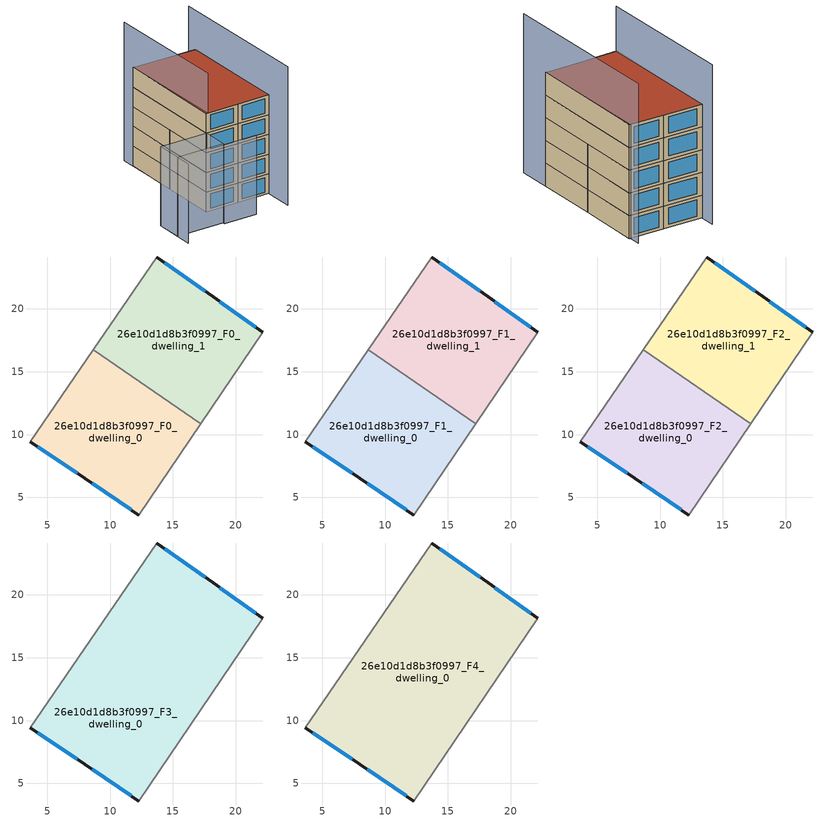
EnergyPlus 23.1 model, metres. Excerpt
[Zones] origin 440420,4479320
26e10d1d8b3f0997_F0_dwelling_0
 floor ground (EU_floor_Construction): 17.24,10.88 12.29,3.59 7.99,6.51 3.63,9.41 8.66,16.75 z0
 wall outside (EU_wall_Construction): 3.63,9.41 7.99,6.51 12.29,3.59 z0:3
 wall adiabatic (EU_wall_Construction): 8.66,16.75 3.63,9.41 / 12.29,3.59 17.24,10.88 z0:3
 wall to 26e10d1d8b3f0997_F0_dwelling_1 (EU_wall_Construction): 17.24,10.88 8.66,16.75 z0:3
 window (EU_Window_Construction): 8.59,6.11 11.69,4 / 4.24,9.01 7.38,6.91 z0.42:2.58
26e10d1d8b3f0997_F0_dwelling_1
 floor ground (EU_floor_Construction): 18.2,20.97 22.17,18.13 17.24,10.88 8.66,16.75 13.72,24.14 z0
 wall outside (EU_wall_Construction): 22.17,18.13 18.2,20.97 13.72,24.14 z0:3
 wall adiabatic (EU_wall_Construction): 13.72,24.14 8.66,16.75 / 17.24,10.88 22.17,18.13 z0:3
 window (EU_Window_Construction): 17.57,21.41 14.34,23.7 / 21.61,18.53 18.75,20.58 z0.42:2.58
26e10d1d8b3f0997_F1_dwelling_0
 floor to 26e10d1d8b3f0997_F0_dwelling_0 (EU_floor_Construction): 17.24,10.88 12.29,3.59 7.99,6.51 3.63,9.41 8.66,16.75 z3
 wall outside (EU_wall_Construction): 3.63,9.41 7.99,6.51 12.29,3.59 z3:6
 wall adiabatic (EU_wall_Construction): 8.66,16.75 3.63,9.41 / 12.29,3.59 17.24,10.88 z3:6
 wall to 26e10d1d8b3f0997_F1_dwelling_1 (EU_wall_Construction): 17.24,10.88 8.66,16.75 z3:6
 window (EU_Window_Construction): 8.59,6.11 11.69,4 / 4.24,9.01 7.38,6.91 z3.42:5.58
26e10d1d8b3f0997_F1_dwelling_1
 floor to 26e10d1d8b3f0997_F0_dwelling_1 (EU_floor_Construction): 18.19,20.97 22.17,18.13 17.24,10.88 8.66,16.75 13.72,24.14 z3
 wall outside (EU_wall_Construction): 22.17,18.13 18.2,20.97 13.72,24.14 z3:6
 wall adiabatic (EU_wall_Construction): 13.72,24.14 8.66,16.75 / 17.24,10.88 22.17,18.13 z3:6
 window (EU_Window_Construction): 17.57,21.41 14.34,23.7 / 21.61,18.53 18.75,20.58 z3.42:5.58
26e10d1d8b3f0997_F2_dwelling_0
 floor to 26e10d1d8b3f0997_F1_dwelling_0 (EU_floor_Construction): 17.24,10.88 12.29,3.59 7.99,6.51 3.63,9.41 8.66,16.75 z6
 wall outside (EU_wall_Construction): 3.63,9.41 7.99,6.51 12.29,3.59 z6:9
 wall adiabatic (EU_wall_Construction): 8.66,16.75 3.63,9.41 / 12.29,3.59 17.24,10.88 z6:9
 wall to 26e10d1d8b3f0997_F2_dwelling_1 (EU_wall_Construction): 17.24,10.88 8.66,16.75 z6:9
 window (EU_Window_Construction): 8.59,6.11 11.69,4 / 4.24,9.01 7.38,6.91 z6.42:8.58
26e10d1d8b3f0997_F2_dwelling_1
 floor to 26e10d1d8b3f0997_F1_dwelling_1 (EU_floor_Construction): 18.19,20.97 22.17,18.13 17.24,10.88 8.66,16.75 13.72,24.14 z6
 wall outside (EU_wall_Construction): 22.17,18.13 18.2,20.97 13.72,24.14 z6:9
 wall adiabatic (EU_wall_Construction): 13.72,24.14 8.66,16.75 / 17.24,10.88 22.17,18.13 z6:9
 window (EU_Window_Construction): 17.57,21.41 14.34,23.7 / 21.61,18.53 18.75,20.58 z6.42:8.58
26e10d1d8b3f0997_F3_dwelling_0
 floor to 26e10d1d8b3f0997_F2_dwelling_0 (EU_floor_Construction): 17.24,10.88 12.29,3.59 7.99,6.51 3.63,9.41 8.66,16.75 z9
 floor to 26e10d1d8b3f0997_F2_dwelling_1 (EU_floor_Construction): 18.19,20.97 22.17,18.13 17.24,10.88 8.66,16.75 13.72,24.14 z9
 wall outside (EU_wall_Construction): 3.63,9.41 7.99,6.51 12.29,3.59 / 22.17,18.13 18.2,20.97 13.72,24.14 z9:12
 wall adiabatic (EU_wall_Construction): 13.72,24.14 3.63,9.41 / 12.29,3.59 22.17,18.13 z9:12
 window (EU_Window_Construction): 4.24,9.01 7.38,6.91 / 17.57,21.41 14.34,23.7 / 21.61,18.53 18.75,20.58 / 8.59,6.11 11.69,4 z9.42:11.58
26e10d1d8b3f0997_F4_dwelling_0
 floor to 26e10d1d8b3f0997_F3_dwelling_0 (EU_floor_Construction): 18.19,20.97 22.17,18.13 12.29,3.59 7.99,6.51 3.63,9.41 13.72,24.14 z12
 wall outside (EU_wall_Construction): 3.63,9.41 7.99,6.51 12.29,3.59 / 22.17,18.13 18.2,20.97 13.72,24.14 z12:15
 wall adiabatic (EU_wall_Construction): 13.72,24.14 3.63,9.41 / 12.29,3.59 22.17,18.13 z12:15
 window (EU_Window_Construction): 4.24,9.01 7.38,6.91 / 17.57,21.41 14.34,23.7 / 21.61,18.53 18.75,20.58 / 8.59,6.11 11.69,4 z12.42:14.58
 roof outside (EU_roof_Construction): 12.29,3.59 22.17,18.13 18.2,20.97 13.72,24.14 3.63,9.41 7.99,6.51 z15
shading: 1.1,5.81 5.54,2.8 / -2.69,13.68 -6.41,8.17 / -2.71,13.67 3.63,9.41 / 3.63,9.41 1.38,6.06 / 1.38,6.06 -4.96,10.32 / -4.96,10.32 -2.71,13.67 z0:12; 9.79,-0.13 22.95,19.55 / 14.88,25.86 3.84,9.35 z0:21
[Building]
EU S2 Campaign: North Axis=0; Terrain=City; Solar Distribution=FullExterior
[Site:Location]
Madrid: Latitude=40.5; Longitude=-3.5; Time Zone=1; Elevation=609
[SizingPeriod:WeatherFileDays]
AnnualSizingPeriod: Begin Month=1; Begin Day of Month=1; End Month=12; End Day of Month=31; Day of Week for Start Day=Monday; Use Weather File Daylight Saving Period=No; Use Weather File Rain and Snow Indicators=No
[MATERIAL]
EU_InternalMass_Material: Roughness=MediumRough; Thickness=0.1; Conductivity=1; Density=1800; Specific Heat=900; Thermal Absorptance=0.9; Solar Absorptance=0.7; Visible Absorptance=0.7
[MATERIAL:NOMASS] Roughness=MediumRough; Thermal Absorptance=0.9; Solar Absorptance=0.7; Visible Absorptance=0.7
Name | Thermal Resistance
EU_wall_NoMass | 1.60022
EU_roof_NoMass | 1.57597
EU_floor_NoMass | 0.470652
[WINDOWMATERIAL:SIMPLEGLAZINGSYSTEM]
EU_Window_SimpleGlazing: UFactor=3.28802; Solar Heat Gain Coefficient=0.85; Visible Transmittance=0.85
[CONSTRUCTION]
EU_wall_Construction: EU_wall_NoMass
EU_roof_Construction: EU_roof_NoMass
EU_floor_Construction: EU_floor_NoMass
EU_InternalMass_Construction: EU_InternalMass_Material
EU_Window_Construction: EU_Window_SimpleGlazing
[ZONE] Type=1; Multiplier=1; Ceiling Height=autocalculate; Floor Area=autocalculate; Part of Total Floor Area=Yes
Name | Volume
26e10d1d8b3f0997_F0_dwelling_0; 26e10d1d8b3f0997_F1_dwelling_0; 26e10d1d8b3f0997_F2_dwelling_0 | 276.23
26e10d1d8b3f0997_F3_dwelling_0 | 552.438
26e10d1d8b3f0997_F4_dwelling_0 | 552.439
26e10d1d8b3f0997_F0_dwelling_1; 26e10d1d8b3f0997_F1_dwelling_1; 26e10d1d8b3f0997_F2_dwelling_1 | 276.215
[INTERNALMASS] Construction=EU_InternalMass_Construction
Name | Zone or ZoneList | Surface Area
26e10d1d8b3f0997_F0_dwelling_0_EU_InternalMass | 26e10d1d8b3f0997_F0_dwelling_0 | 92.0766
26e10d1d8b3f0997_F0_dwelling_1_EU_InternalMass | 26e10d1d8b3f0997_F0_dwelling_1 | 92.0717
26e10d1d8b3f0997_F1_dwelling_0_EU_InternalMass | 26e10d1d8b3f0997_F1_dwelling_0 | 92.0766
26e10d1d8b3f0997_F1_dwelling_1_EU_InternalMass | 26e10d1d8b3f0997_F1_dwelling_1 | 92.0717
26e10d1d8b3f0997_F2_dwelling_0_EU_InternalMass | 26e10d1d8b3f0997_F2_dwelling_0 | 92.0766
26e10d1d8b3f0997_F2_dwelling_1_EU_InternalMass | 26e10d1d8b3f0997_F2_dwelling_1 | 92.0717
26e10d1d8b3f0997_F3_dwelling_0_EU_InternalMass | 26e10d1d8b3f0997_F3_dwelling_0 | 184.146
26e10d1d8b3f0997_F4_dwelling_0_EU_InternalMass | 26e10d1d8b3f0997_F4_dwelling_0 | 184.146
[OTHEREQUIPMENT] Fuel Type=Electricity; Design Level Calculation Method=Watts/Area; Power per Zone Floor Area=1; Fraction Latent=0; Fraction Radiant=0; Fraction Lost=0; Carbon Dioxide Generation Rate=0; EndUse Subcategory=EU_Step8_InternalGains
Name | Zone or ZoneList or Space or SpaceList | Schedule
EU_Step8_InternalGain_26e10d1d8b3f0997_F0_dwelling_0_f000 | 26e10d1d8b3f0997_F0_dwelling_0 | EU_Step8_GainSchedule_26e10d1d8b3f0997_F0_dwelling_0_f000
EU_Step8_InternalGain_26e10d1d8b3f0997_F0_dwelling_1_f000 | 26e10d1d8b3f0997_F0_dwelling_1 | EU_Step8_GainSchedule_26e10d1d8b3f0997_F0_dwelling_1_f000
EU_Step8_InternalGain_26e10d1d8b3f0997_F1_dwelling_0_f000 | 26e10d1d8b3f0997_F1_dwelling_0 | EU_Step8_GainSchedule_26e10d1d8b3f0997_F1_dwelling_0_f000
EU_Step8_InternalGain_26e10d1d8b3f0997_F1_dwelling_1_f000 | 26e10d1d8b3f0997_F1_dwelling_1 | EU_Step8_GainSchedule_26e10d1d8b3f0997_F1_dwelling_1_f000
EU_Step8_InternalGain_26e10d1d8b3f0997_F2_dwelling_0_f000 | 26e10d1d8b3f0997_F2_dwelling_0 | EU_Step8_GainSchedule_26e10d1d8b3f0997_F2_dwelling_0_f000
EU_Step8_InternalGain_26e10d1d8b3f0997_F2_dwelling_1_f000 | 26e10d1d8b3f0997_F2_dwelling_1 | EU_Step8_GainSchedule_26e10d1d8b3f0997_F2_dwelling_1_f000
EU_Step8_InternalGain_26e10d1d8b3f0997_F3_dwelling_0_f000 | 26e10d1d8b3f0997_F3_dwelling_0 | EU_Step8_GainSchedule_26e10d1d8b3f0997_F3_dwelling_0_f000
EU_Step8_InternalGain_26e10d1d8b3f0997_F4_dwelling_0_f000 | 26e10d1d8b3f0997_F4_dwelling_0 | EU_Step8_GainSchedule_26e10d1d8b3f0997_F4_dwelling_0_f000
[ZONEVENTILATION:DESIGNFLOWRATE] Schedule=EU_AlwaysOn; Design Flow Rate Calculation Method=AirChanges/Hour; Air Changes per Hour=0.480704; Ventilation Type=Natural; Fan Pressure Rise=0; Fan Total Efficiency=1; Constant Term Coefficient=1; Temperature Term Coefficient=0; Velocity Term Coefficient=0; Velocity Squared Term Coefficient=0; Minimum Indoor Temperature=-100; Maximum Indoor Temperature=100; Delta Temperature=-100; Minimum Outdoor Temperature=-100; Maximum Outdoor Temperature=100; Maximum Wind Speed=40
Name | Zone or ZoneList or Space or SpaceList
EU_ConstantAir_26e10d1d8b3f0997_F0_dwelling_0 | 26e10d1d8b3f0997_F0_dwelling_0
EU_ConstantAir_26e10d1d8b3f0997_F0_dwelling_1 | 26e10d1d8b3f0997_F0_dwelling_1
EU_ConstantAir_26e10d1d8b3f0997_F1_dwelling_0 | 26e10d1d8b3f0997_F1_dwelling_0
EU_ConstantAir_26e10d1d8b3f0997_F1_dwelling_1 | 26e10d1d8b3f0997_F1_dwelling_1
EU_ConstantAir_26e10d1d8b3f0997_F2_dwelling_0 | 26e10d1d8b3f0997_F2_dwelling_0
EU_ConstantAir_26e10d1d8b3f0997_F2_dwelling_1 | 26e10d1d8b3f0997_F2_dwelling_1
EU_ConstantAir_26e10d1d8b3f0997_F3_dwelling_0 | 26e10d1d8b3f0997_F3_dwelling_0
EU_ConstantAir_26e10d1d8b3f0997_F4_dwelling_0 | 26e10d1d8b3f0997_F4_dwelling_0
[HVACTEMPLATE:THERMOSTAT] Constant Heating Setpoint=20; Constant Cooling Setpoint=50
EU_HeatOnly_26e10d1d8b3f0997_F0_dwelling_0; EU_HeatOnly_26e10d1d8b3f0997_F0_dwelling_1; EU_HeatOnly_26e10d1d8b3f0997_F1_dwelling_0; EU_HeatOnly_26e10d1d8b3f0997_F1_dwelling_1; EU_HeatOnly_26e10d1d8b3f0997_F2_dwelling_0; EU_HeatOnly_26e10d1d8b3f0997_F2_dwelling_1; EU_HeatOnly_26e10d1d8b3f0997_F3_dwelling_0; EU_HeatOnly_26e10d1d8b3f0997_F4_dwelling_0
[HVACTEMPLATE:ZONE:IDEALLOADSAIRSYSTEM] System Availability Schedule=EU_AlwaysOn; Maximum Heating Supply Air Temperature=50; Minimum Cooling Supply Air Temperature=13; Maximum Heating Supply Air Humidity Ratio=0.0156; Minimum Cooling Supply Air Humidity Ratio=0.0077; Heating Limit=NoLimit; Cooling Limit=NoLimit; Heating Availability Schedule=EU_AlwaysOn; Cooling Availability Schedule=EU_CoolingOff; Dehumidification Control Type=ConstantSensibleHeatRatio; Cooling Sensible Heat Ratio=0.7; Dehumidification Setpoint=60; Humidification Control Type=None; Humidification Setpoint=30; Outdoor Air Method=None; Outdoor Air Flow Rate per Person=0.00944; Outdoor Air Flow Rate per Zone Floor Area=0; Outdoor Air Flow Rate per Zone=0; Demand Controlled Ventilation Type=None; Outdoor Air Economizer Type=NoEconomizer; Heat Recovery Type=None; Sensible Heat Recovery Effectiveness=0.7; Latent Heat Recovery Effectiveness=0.65
Name | Template Thermostat
26e10d1d8b3f0997_F0_dwelling_0 | EU_HeatOnly_26e10d1d8b3f0997_F0_dwelling_0
26e10d1d8b3f0997_F0_dwelling_1 | EU_HeatOnly_26e10d1d8b3f0997_F0_dwelling_1
26e10d1d8b3f0997_F1_dwelling_0 | EU_HeatOnly_26e10d1d8b3f0997_F1_dwelling_0
26e10d1d8b3f0997_F1_dwelling_1 | EU_HeatOnly_26e10d1d8b3f0997_F1_dwelling_1
26e10d1d8b3f0997_F2_dwelling_0 | EU_HeatOnly_26e10d1d8b3f0997_F2_dwelling_0
26e10d1d8b3f0997_F2_dwelling_1 | EU_HeatOnly_26e10d1d8b3f0997_F2_dwelling_1
26e10d1d8b3f0997_F3_dwelling_0 | EU_HeatOnly_26e10d1d8b3f0997_F3_dwelling_0
26e10d1d8b3f0997_F4_dwelling_0 | EU_HeatOnly_26e10d1d8b3f0997_F4_dwelling_0
[SIZING:ZONE] Zone Cooling Design Supply Air Temperature Input Method=SupplyAirTemperature; Zone Cooling Design Supply Air Temperature=13; Zone Heating Design Supply Air Temperature Input Method=SupplyAirTemperature; Zone Heating Design Supply Air Temperature=50; Zone Cooling Design Supply Air Humidity Ratio=0.008; Zone Heating Design Supply Air Humidity Ratio=0.008; Cooling Design Air Flow Method=DesignDay; Cooling Design Air Flow Rate=0; Cooling Minimum Air Flow per Zone Floor Area=0.000762; Cooling Minimum Air Flow=0; Cooling Minimum Air Flow Fraction=0.2; Heating Design Air Flow Method=DesignDay; Heating Design Air Flow Rate=0; Heating Maximum Air Flow per Zone Floor Area=0.002032; Heating Maximum Air Flow=0.141576; Heating Maximum Air Flow Fraction=0.3; Account for Dedicated Outdoor Air System=No; Dedicated Outdoor Air System Control Strategy=NeutralSupplyAir; Dedicated Outdoor Air Low Setpoint Temperature for Design=autosize; Dedicated Outdoor Air High Setpoint Temperature for Design=autosize; Zone Load Sizing Method=Sensible Load Only No Latent Load; Zone Latent Cooling Design Supply Air Humidity Ratio Input Method=HumidityRatioDifference; Zone Cooling Design Supply Air Humidity Ratio Difference=0.005; Zone Latent Heating Design Supply Air Humidity Ratio Input Method=HumidityRatioDifference; Zone Humidification Design Supply Air Humidity Ratio Difference=0.005
26e10d1d8b3f0997_F0_dwelling_0; 26e10d1d8b3f0997_F0_dwelling_1; 26e10d1d8b3f0997_F1_dwelling_0; 26e10d1d8b3f0997_F1_dwelling_1; 26e10d1d8b3f0997_F2_dwelling_0; 26e10d1d8b3f0997_F2_dwelling_1; 26e10d1d8b3f0997_F3_dwelling_0; 26e10d1d8b3f0997_F4_dwelling_0
[SCHEDULE:CONSTANT]
Name | Hourly Value
EU_AlwaysOn | 1
EU_CoolingOff | 0
[SCHEDULE:FILE] Column Number=1; Rows to Skip at Top=0; Number of Hours of Data=8760; Column Separator=Comma; Interpolate to Timestep=No; Minutes per Item=60; Adjust Schedule for Daylight Savings=Yes
Name | File
EU_Step8_GainSchedule_26e10d1d8b3f0997_F0_dwelling_0_f000 | ../../schedules/26e10d1d8b3f0997/26e10d1d8b3f0997_F0_dwelling_0_f000_gain.csv
EU_Step8_GainSchedule_26e10d1d8b3f0997_F0_dwelling_1_f000 | ../../schedules/26e10d1d8b3f0997/26e10d1d8b3f0997_F0_dwelling_1_f000_gain.csv
EU_Step8_GainSchedule_26e10d1d8b3f0997_F1_dwelling_0_f000 | ../../schedules/26e10d1d8b3f0997/26e10d1d8b3f0997_F1_dwelling_0_f000_gain.csv
EU_Step8_GainSchedule_26e10d1d8b3f0997_F1_dwelling_1_f000 | ../../schedules/26e10d1d8b3f0997/26e10d1d8b3f0997_F1_dwelling_1_f000_gain.csv
EU_Step8_GainSchedule_26e10d1d8b3f0997_F2_dwelling_0_f000 | ../../schedules/26e10d1d8b3f0997/26e10d1d8b3f0997_F2_dwelling_0_f000_gain.csv
EU_Step8_GainSchedule_26e10d1d8b3f0997_F2_dwelling_1_f000 | ../../schedules/26e10d1d8b3f0997/26e10d1d8b3f0997_F2_dwelling_1_f000_gain.csv
EU_Step8_GainSchedule_26e10d1d8b3f0997_F3_dwelling_0_f000 | ../../schedules/26e10d1d8b3f0997/26e10d1d8b3f0997_F3_dwelling_0_f000_gain.csv
EU_Step8_GainSchedule_26e10d1d8b3f0997_F4_dwelling_0_f000 | ../../schedules/26e10d1d8b3f0997/26e10d1d8b3f0997_F4_dwelling_0_f000_gain.csv
